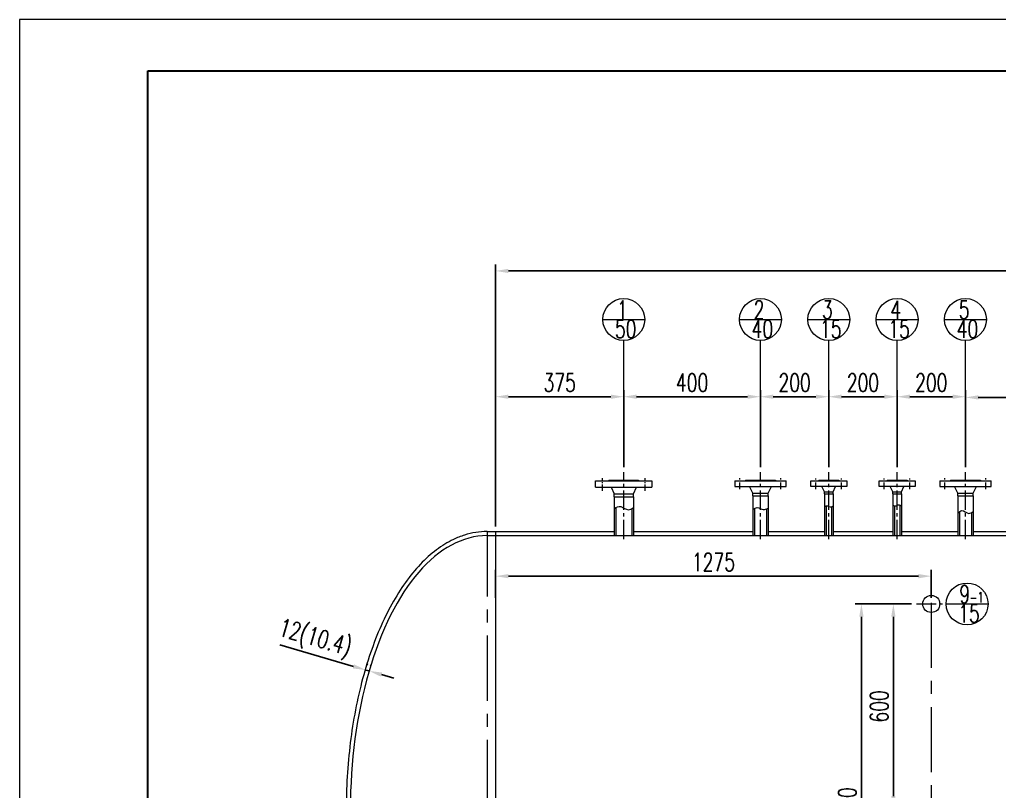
# Model space of a CAD drawing. Header units: millimetres. Extents: x 35105 to 422189, y -71206 to 1224.
# Drawn here: x 401926 to 404793, y -64555 to -62296 of the extents above; entities that cross this region are included whole.
import ezdxf
from ezdxf.enums import TextEntityAlignment as Align

# ---------------------------------------------------------------- set-up
doc = ezdxf.new("R2010")
doc.units = ezdxf.units.MM
doc.linetypes.add('CENTER2', pattern=[28.575, 19.05, -3.175, 3.175, -3.175])
doc.linetypes.add('CENTERX2', pattern=[101.6, 63.5, -12.7, 12.7, -12.7])
doc.layers.get('0').update_dxf_attribs({"lineweight": 18})
doc.layers.get('Defpoints').update_dxf_attribs({"lineweight": 18})
doc.layers.add('BORDER', color=7, linetype='Continuous')
for name, color, linetype, lineweight in [('短点划线', 1, 'CENTER2', 13), ('细实线', 1, 'Continuous', 13), ('长点划线', 1, 'CENTERX2', 13)]:
    doc.layers.add(name, color=color, linetype=linetype, lineweight=lineweight)
doc.styles.add('HZ0', font='TXT.shx', dxfattribs={"width": 0.7, "bigfont": 'gbcbig.shx'})
doc.dimstyles.new('15倍$0', dxfattribs={"dimscale": 15, "dimtxt": 3.5, "dimasz": 2.5, "dimexe": 1.25, "dimexo": 1, "dimgap": 1, "dimtad": 1, "dimdec": 1, "dimdsep": 46, "dimtxsty": 'HZ0', "dimcen": 0, "dimclrd": 1, "dimclre": 1, "dimclrt": 1, "dimadec": 0, "dimazin": 0, "dimtfac": 1, "dimtdec": 1, "dimtmove": 2, "dimatfit": 3, "dimfxl": 1, "dimtfill": 1, "dimarcsym": 0})

# ---------------------------------------------------------------- blocks, each defined once
blk = doc.blocks.new('*D102')
at = {"color": 1, "linetype": 'Continuous', "lineweight": -2, "ltscale": 3, "transparency": 16777216}
for p, q in [((404535.5, -64006.5), (404464, -64006.5)), ((404482.8, -64044), (404482.8, -64569)), ((404535.5, -64606.5), (404464, -64606.5))]:
    blk.add_line(p, q, dxfattribs=at)
at = {"color": 1, "ltscale": 3, "transparency": 16777216}
for points in [[(404476.5, -64044), (404489, -64044), (404482.8, -64006.5)], [(404476.5, -64569), (404489, -64569), (404482.8, -64606.5)]]:
    blk.add_solid(points, dxfattribs=at)
at = {"layer": 'Defpoints', "color": 0, "ltscale": 3, "transparency": 16777216}
for p in [(404550.5, -64006.5), (404482.8, -64606.5), (404550.5, -64606.5)]:
    blk.add_point(p, dxfattribs=at)
at = {"color": 1, "ltscale": 3, "transparency": 16777216, "insert": (404441.5, -64306.5), "char_height": 52.5, "attachment_point": 5, "rotation": 90, "style": 'HZ0', "bg_fill": 3, "box_fill_scale": 1.1, "bg_fill_color": 256, "bg_fill_true_color": 13158600, "bg_fill_transparency": 437}
blk.add_mtext('600', dxfattribs=at)
blk = doc.blocks.new('*D103')
at = {"color": 1, "linetype": 'Continuous', "lineweight": -2, "ltscale": 3, "transparency": 16777216}
for p, q in [((404535.5, -64006.5), (404370.5, -64006.5)), ((404389.3, -64044), (404389.3, -65169)), ((404535.5, -65206.5), (404370.5, -65206.5))]:
    blk.add_line(p, q, dxfattribs=at)
at = {"color": 1, "ltscale": 3, "transparency": 16777216}
for points in [[(404383, -64044), (404395.5, -64044), (404389.3, -64006.5)], [(404383, -65169), (404395.5, -65169), (404389.3, -65206.5)]]:
    blk.add_solid(points, dxfattribs=at)
at = {"layer": 'Defpoints', "color": 0, "ltscale": 3, "transparency": 16777216}
for p in [(404550.5, -64006.5), (404389.3, -65206.5), (404550.5, -65206.5)]:
    blk.add_point(p, dxfattribs=at)
at = {"color": 1, "ltscale": 3, "transparency": 16777216, "insert": (404348, -64606.5), "char_height": 52.5, "attachment_point": 5, "rotation": 90, "style": 'HZ0', "bg_fill": 3, "box_fill_scale": 1.1, "bg_fill_color": 256, "bg_fill_true_color": 13158600, "bg_fill_transparency": 527}
blk.add_mtext('1200', dxfattribs=at)
blk = doc.blocks.new('*D105')
at = {"layer": 'Defpoints', "color": 0, "ltscale": 3, "transparency": 16777216}
for p in [(403693.8, -63399.9), (403693.8, -63620.8), (403318.8, -63794.5)]:
    blk.add_point(p, dxfattribs=at)
at = {"layer": '细实线', "color": 1, "linetype": 'Continuous', "lineweight": -2, "ltscale": 3, "transparency": 16777216}
for p, q in [((403318.8, -63779.5), (403318.8, -63381.1)), ((403693.8, -63605.8), (403693.8, -63381.1)), ((403356.3, -63399.9), (403656.3, -63399.9))]:
    blk.add_line(p, q, dxfattribs=at)
at = {"layer": '细实线', "color": 1, "ltscale": 3, "transparency": 16777216}
for points in [[(403356.3, -63393.6), (403356.3, -63406.1), (403318.8, -63399.9)], [(403656.3, -63393.6), (403656.3, -63406.1), (403693.8, -63399.9)]]:
    blk.add_solid(points, dxfattribs=at)
at = {"layer": '细实线', "color": 1, "ltscale": 3, "transparency": 16777216, "insert": (403506.3, -63358.6), "char_height": 52.5, "attachment_point": 5, "style": 'HZ0', "bg_fill": 3, "box_fill_scale": 1.1, "bg_fill_color": 256, "bg_fill_true_color": 13158600, "bg_fill_transparency": 2707}
blk.add_mtext('375', dxfattribs=at)
blk = doc.blocks.new('*D106')
at = {"layer": 'Defpoints', "color": 0, "ltscale": 3, "transparency": 16777216}
for p in [(404093.8, -63399.9), (403693.8, -63620.8), (404093.8, -63620.8)]:
    blk.add_point(p, dxfattribs=at)
at = {"layer": '细实线', "color": 1, "linetype": 'Continuous', "lineweight": -2, "ltscale": 3, "transparency": 16777216}
for p, q in [((403693.8, -63605.8), (403693.8, -63381.1)), ((404093.8, -63605.8), (404093.8, -63381.1)), ((403731.3, -63399.9), (404056.3, -63399.9))]:
    blk.add_line(p, q, dxfattribs=at)
at = {"layer": '细实线', "color": 1, "ltscale": 3, "transparency": 16777216}
for points in [[(403731.3, -63393.6), (403731.3, -63406.1), (403693.8, -63399.9)], [(404056.3, -63393.6), (404056.3, -63406.1), (404093.8, -63399.9)]]:
    blk.add_solid(points, dxfattribs=at)
at = {"layer": '细实线', "color": 1, "ltscale": 3, "transparency": 16777216, "insert": (403893.8, -63358.6), "char_height": 52.5, "attachment_point": 5, "style": 'HZ0', "bg_fill": 3, "box_fill_scale": 1.1, "bg_fill_color": 256, "bg_fill_true_color": 13158600, "bg_fill_transparency": 3402}
blk.add_mtext('400', dxfattribs=at)
blk = doc.blocks.new('*D107')
at = {"layer": 'Defpoints', "color": 0, "ltscale": 3, "transparency": 16777216}
for p in [(404293.8, -63399.9), (404093.8, -63620.8), (404293.8, -63620.8)]:
    blk.add_point(p, dxfattribs=at)
at = {"layer": '细实线', "color": 1, "linetype": 'Continuous', "lineweight": -2, "ltscale": 3, "transparency": 16777216}
for p, q in [((404093.8, -63605.8), (404093.8, -63381.1)), ((404293.8, -63605.8), (404293.8, -63381.1)), ((404131.3, -63399.9), (404256.3, -63399.9))]:
    blk.add_line(p, q, dxfattribs=at)
at = {"layer": '细实线', "color": 1, "ltscale": 3, "transparency": 16777216}
for points in [[(404131.3, -63393.6), (404131.3, -63406.1), (404093.8, -63399.9)], [(404256.3, -63393.6), (404256.3, -63406.1), (404293.8, -63399.9)]]:
    blk.add_solid(points, dxfattribs=at)
at = {"layer": '细实线', "color": 1, "ltscale": 3, "transparency": 16777216, "insert": (404193.8, -63358.6), "char_height": 52.5, "attachment_point": 5, "style": 'HZ0', "bg_fill": 3, "box_fill_scale": 1.1, "bg_fill_color": 256, "bg_fill_true_color": 13158600, "bg_fill_transparency": 3532}
blk.add_mtext('200', dxfattribs=at)
blk = doc.blocks.new('*D108')
at = {"layer": 'Defpoints', "color": 0, "ltscale": 3, "transparency": 16777216}
for p in [(404493.8, -63399.9), (404293.8, -63620.8), (404493.8, -63620.8)]:
    blk.add_point(p, dxfattribs=at)
at = {"layer": '细实线', "color": 1, "linetype": 'Continuous', "lineweight": -2, "ltscale": 3, "transparency": 16777216}
for p, q in [((404293.8, -63605.8), (404293.8, -63381.1)), ((404493.8, -63605.8), (404493.8, -63381.1)), ((404331.3, -63399.9), (404456.3, -63399.9))]:
    blk.add_line(p, q, dxfattribs=at)
at = {"layer": '细实线', "color": 1, "ltscale": 3, "transparency": 16777216}
for points in [[(404331.3, -63393.6), (404331.3, -63406.1), (404293.8, -63399.9)], [(404456.3, -63393.6), (404456.3, -63406.1), (404493.8, -63399.9)]]:
    blk.add_solid(points, dxfattribs=at)
at = {"layer": '细实线', "color": 1, "ltscale": 3, "transparency": 16777216, "insert": (404393.8, -63358.6), "char_height": 52.5, "attachment_point": 5, "style": 'HZ0', "bg_fill": 3, "box_fill_scale": 1.1, "bg_fill_color": 256, "bg_fill_true_color": 13158600, "bg_fill_transparency": 3402}
blk.add_mtext('200', dxfattribs=at)
blk = doc.blocks.new('*D109')
at = {"layer": 'Defpoints', "color": 0, "ltscale": 3, "transparency": 16777216}
for p in [(404693.8, -63399.9), (404493.8, -63620.8), (404693.8, -63620.8)]:
    blk.add_point(p, dxfattribs=at)
at = {"layer": '细实线', "color": 1, "linetype": 'Continuous', "lineweight": -2, "ltscale": 3, "transparency": 16777216}
for p, q in [((404493.8, -63605.8), (404493.8, -63381.1)), ((404693.8, -63605.8), (404693.8, -63381.1)), ((404531.3, -63399.9), (404656.3, -63399.9))]:
    blk.add_line(p, q, dxfattribs=at)
at = {"layer": '细实线', "color": 1, "ltscale": 3, "transparency": 16777216}
for points in [[(404531.3, -63393.6), (404531.3, -63406.1), (404493.8, -63399.9)], [(404656.3, -63393.6), (404656.3, -63406.1), (404693.8, -63399.9)]]:
    blk.add_solid(points, dxfattribs=at)
at = {"layer": '细实线', "color": 1, "ltscale": 3, "transparency": 16777216, "insert": (404593.8, -63358.6), "char_height": 52.5, "attachment_point": 5, "style": 'HZ0', "bg_fill": 3, "box_fill_scale": 1.1, "bg_fill_color": 256, "bg_fill_true_color": 13158600, "bg_fill_transparency": 3532}
blk.add_mtext('200', dxfattribs=at)
blk = doc.blocks.new('*D110')
at = {"layer": 'Defpoints', "color": 0, "ltscale": 3, "transparency": 16777216}
for p in [(405593.8, -63401.9), (405593.8, -63440.7), (404693.8, -63620.8)]:
    blk.add_point(p, dxfattribs=at)
at = {"layer": '细实线', "color": 1, "linetype": 'Continuous', "lineweight": -2, "ltscale": 3, "transparency": 16777216}
for p, q in [((404693.8, -63605.8), (404693.8, -63383.1)), ((405593.8, -63425.7), (405593.8, -63383.1)), ((404731.3, -63401.9), (405556.3, -63401.9))]:
    blk.add_line(p, q, dxfattribs=at)
at = {"layer": '细实线', "color": 1, "ltscale": 3, "transparency": 16777216}
for points in [[(404731.3, -63395.6), (404731.3, -63408.1), (404693.8, -63401.9)], [(405556.3, -63395.6), (405556.3, -63408.1), (405593.8, -63401.9)]]:
    blk.add_solid(points, dxfattribs=at)
at = {"layer": '细实线', "color": 1, "ltscale": 3, "transparency": 16777216, "insert": (405143.8, -63360.6), "char_height": 52.5, "attachment_point": 5, "style": 'HZ0', "bg_fill": 3, "box_fill_scale": 1.1, "bg_fill_color": 256, "bg_fill_true_color": 13158600, "bg_fill_transparency": 3402}
blk.add_mtext('900', dxfattribs=at)
blk = doc.blocks.new('*D121')
at = {"color": 1, "lineweight": -2, "ltscale": 3, "transparency": 16777216}
for p, q in [((403318.8, -63779.5), (403318.8, -63012.9)), ((407768.8, -63779.5), (407768.8, -63012.9)), ((403356.3, -63031.7), (407731.3, -63031.7))]:
    blk.add_line(p, q, dxfattribs=at)
at = {"color": 1, "ltscale": 3, "transparency": 16777216}
for points in [[(403356.3, -63025.4), (403356.3, -63037.9), (403318.8, -63031.7)], [(407731.3, -63025.4), (407731.3, -63037.9), (407768.8, -63031.7)]]:
    blk.add_solid(points, dxfattribs=at)
at = {"layer": 'Defpoints', "color": 0, "ltscale": 3, "transparency": 16777216}
for p in [(407768.8, -63031.7), (403318.8, -63794.5), (407768.8, -63794.5)]:
    blk.add_point(p, dxfattribs=at)
at = {"color": 1, "ltscale": 3, "transparency": 16777216, "insert": (405543.8, -62990.4), "char_height": 52.5, "attachment_point": 5, "style": 'HZ0', "bg_fill": 3, "box_fill_scale": 1.1, "bg_fill_color": 256, "bg_fill_true_color": 13158600, "bg_fill_transparency": 3547}
blk.add_mtext('4450', dxfattribs=at)
blk = doc.blocks.new('*D122')
at = {"color": 1, "lineweight": -2, "ltscale": 3, "transparency": 16777216}
for p, q in [((402902.9, -64189.3), (402687.6, -64126.4)), ((402943.1, -64185.5), (402944.2, -64181.9)), ((402952.7, -64188.3), (402953.8, -64184.7)), ((402948.5, -64202.7), (402938.9, -64199.9)), ((402984.5, -64213.2), (403020.5, -64223.7))]:
    blk.add_line(p, q, dxfattribs=at)
at = {"color": 1, "ltscale": 3, "transparency": 16777216}
for points in [[(402904.7, -64183.4), (402901.1, -64195.3), (402938.9, -64199.9)], [(402986.2, -64207.2), (402982.7, -64219.2), (402948.5, -64202.7)]]:
    blk.add_solid(points, dxfattribs=at)
at = {"layer": 'Defpoints', "color": 0, "ltscale": 3, "transparency": 16777216}
for p in [(402938.9, -64199.9), (402938.9, -64199.9), (402948.5, -64202.7)]:
    blk.add_point(p, dxfattribs=at)
at = {"color": 1, "ltscale": 3, "transparency": 16777216, "insert": (402789.3, -64111.3), "char_height": 52.5, "attachment_point": 5, "rotation": 343.7007, "style": 'HZ0', "bg_fill": 3, "box_fill_scale": 1.1, "bg_fill_color": 256, "bg_fill_true_color": 13158600, "bg_fill_transparency": 3357}
blk.add_mtext('12(10.4)', dxfattribs=at)
blk = doc.blocks.new('*D167')
at = {"color": 1, "lineweight": -2, "ltscale": 3, "transparency": 16777216}
for p, q in [((403318.8, -63988.4), (403318.8, -63906.4)), ((404593.8, -63988.4), (404593.8, -63906.4)), ((404556.3, -63925.2), (403356.3, -63925.2))]:
    blk.add_line(p, q, dxfattribs=at)
at = {"color": 1, "ltscale": 3, "transparency": 16777216}
for points in [[(403356.3, -63918.9), (403356.3, -63931.4), (403318.8, -63925.2)], [(404556.3, -63918.9), (404556.3, -63931.4), (404593.8, -63925.2)]]:
    blk.add_solid(points, dxfattribs=at)
at = {"layer": 'Defpoints', "color": 0, "ltscale": 3, "transparency": 16777216}
for p in [(403318.8, -63925.2), (403318.8, -64003.4), (404593.8, -64003.4)]:
    blk.add_point(p, dxfattribs=at)
at = {"color": 1, "ltscale": 3, "transparency": 16777216, "insert": (403956.3, -63883.9), "char_height": 52.5, "attachment_point": 5, "style": 'HZ0', "bg_fill": 3, "box_fill_scale": 1.1, "bg_fill_color": 256, "bg_fill_true_color": 13158600, "bg_fill_transparency": 47}
blk.add_mtext('1275', dxfattribs=at)

msp = doc.modelspace()

# ---------------------------------------------------------------- linework, layer by layer
at = {"color": 4, "ltscale": 3}
for p, q in [((403632.45, -63173.79), (403755.1, -63173.79)), ((404032.45, -63173.79), (404155.1, -63173.79)), ((404232.45, -63173.79), (404355.1, -63173.79)), ((404432.45, -63173.79), (404555.1, -63173.79)), ((404632.45, -63173.79), (404755.1, -63173.79)), ((404637.08, -64006.55), (404759.72, -64006.55))]:
    msp.add_line(p, q, dxfattribs=at)
for p, q in [((403611.27, -63646.55), (403776.27, -63646.55)), ((403611.27, -63664.55), (403611.27, -63646.55)), ((403650.27, -63644.55), (403650.27, -63646.55)), ((403650.27, -63644.55), (403737.27, -63644.55)), ((403737.27, -63644.55), (403737.27, -63646.55)), ((403776.27, -63646.55), (403776.27, -63664.55)), ((404018.77, -63646.55), (404018.77, -63662.55)), ((404018.77, -63646.55), (404168.77, -63646.55)), ((404049.77, -63644.55), (404137.77, -63644.55)), ((404049.77, -63644.55), (404049.77, -63646.55)), ((404137.77, -63644.55), (404137.77, -63646.55)), ((404168.77, -63662.55), (404168.77, -63646.55)), ((404241.27, -63646.55), (404346.27, -63646.55)), ((404241.27, -63662.55), (404241.27, -63646.55)), ((404264.77, -63644.55), (404322.77, -63644.55)), ((404264.77, -63644.55), (404264.77, -63646.55)), ((404322.77, -63644.55), (404322.77, -63646.55)), ((404346.27, -63646.55), (404346.27, -63662.55)), ((404441.27, -63646.55), (404546.27, -63646.55)), ((404441.27, -63662.55), (404441.27, -63646.55)), ((404464.77, -63644.55), (404522.77, -63644.55)), ((404464.77, -63644.55), (404464.77, -63646.55)), ((404522.77, -63644.55), (404522.77, -63646.55)), ((404546.27, -63646.55), (404546.27, -63662.55)), ((404618.77, -63646.55), (404618.77, -63662.55)), ((404618.77, -63646.55), (404768.77, -63646.55)), ((404649.77, -63644.55), (404737.77, -63644.55)), ((404649.77, -63644.55), (404649.77, -63646.55)), ((404737.77, -63644.55), (404737.77, -63646.55)), ((404768.77, -63662.55), (404768.77, -63646.55)), ((403611.27, -63664.55), (403776.27, -63664.55)), ((403656.77, -63664.55), (403665.27, -63684.55)), ((403722.27, -63684.55), (403730.77, -63664.55)), ((404018.77, -63662.55), (404168.77, -63662.55)), ((404071.27, -63682.55), (404061.77, -63662.55)), ((404116.27, -63682.55), (404125.77, -63662.55)), ((404346.27, -63662.55), (404241.27, -63662.55)), ((404281.27, -63678.55), (404273.77, -63662.55)), ((404281.27, -63678.55), (404306.27, -63678.55)), ((404281.27, -63684.55), (404281.27, -63678.55)), ((404306.27, -63678.55), (404313.77, -63662.55)), ((404306.27, -63684.55), (404306.27, -63678.55)), ((404546.27, -63662.55), (404441.27, -63662.55)), ((404481.27, -63678.55), (404473.77, -63662.55)), ((404481.27, -63678.55), (404506.27, -63678.55)), ((404481.27, -63684.55), (404481.27, -63678.55)), ((404506.27, -63678.55), (404513.77, -63662.55)), ((404506.27, -63684.55), (404506.27, -63678.55)), ((404618.77, -63662.55), (404768.77, -63662.55)), ((404671.27, -63682.55), (404661.77, -63662.55)), ((404716.27, -63682.55), (404725.77, -63662.55)), ((403665.27, -63692.55), (403665.27, -63684.55)), ((403665.27, -63684.55), (403722.27, -63684.55)), ((403665.27, -63692.55), (403722.27, -63692.55)), ((403722.27, -63692.55), (403722.27, -63684.55)), ((404071.27, -63682.55), (404116.27, -63682.55)), ((404071.27, -63689.55), (404071.27, -63682.55)), ((404071.27, -63689.55), (404116.27, -63689.55)), ((404116.27, -63689.55), (404116.27, -63682.55)), ((404281.27, -63684.55), (404306.27, -63684.55)), ((404481.27, -63684.55), (404506.27, -63684.55)), ((404671.27, -63682.55), (404716.27, -63682.55)), ((404671.27, -63689.55), (404671.27, -63682.55)), ((404671.27, -63689.55), (404716.27, -63689.55)), ((404716.27, -63689.55), (404716.27, -63682.55))]:
    msp.add_line(p, q)
at = {"ltscale": 3}
for p, q in [((403665.27, -63692.55), (403665.27, -63806.55)), ((403722.27, -63692.55), (403722.27, -63806.55)), ((404071.27, -63689.55), (404071.27, -63806.55)), ((404116.27, -63689.55), (404116.27, -63806.55)), ((404281.27, -63684.55), (404281.27, -63806.55)), ((404306.27, -63684.55), (404306.27, -63806.55)), ((404481.27, -63684.55), (404481.27, -63806.55)), ((404506.27, -63684.55), (404506.27, -63806.55)), ((404671.27, -63689.55), (404671.27, -63806.55)), ((404716.27, -63689.55), (404716.27, -63806.55)), ((403670.27, -63724.52), (403670.27, -63806.55)), ((403717.27, -63727.36), (403717.27, -63806.55)), ((404076.27, -63726.77), (404076.27, -63806.55)), ((404111.27, -63728.24), (404111.27, -63806.55)), ((404286.27, -63719.49), (404286.27, -63806.55)), ((404301.27, -63722.11), (404301.27, -63806.55)), ((404486.27, -63719.47), (404486.27, -63806.55)), ((404501.27, -63716.67), (404501.27, -63806.55)), ((404676.27, -63736.59), (404676.27, -63806.55)), ((404711.27, -63738.85), (404711.27, -63806.55)), ((403293.77, -63794.55), (403665.27, -63794.55)), ((403318.77, -63794.55), (403318.77, -65418.55)), ((403722.27, -63794.55), (404071.27, -63794.55)), ((404116.27, -63794.55), (404281.27, -63794.55)), ((404306.27, -63794.55), (404481.27, -63794.55)), ((404506.27, -63794.55), (404671.27, -63794.55)), ((404716.27, -63794.55), (405328.77, -63794.55)), ((403293.77, -63806.55), (405328.77, -63806.55))]:
    msp.add_line(p, q, dxfattribs=at)
at = {"color": 4, "ltscale": 3}
for centre in [(403693.77, -63173.79), (404093.77, -63173.79), (404293.77, -63173.79), (404493.77, -63173.79), (404693.77, -63173.79), (404698.4, -64006.55)]:
    msp.add_circle(centre, 61.32, dxfattribs=at)
at = {"ltscale": 3}
msp.add_circle((404593.77, -64006.55), 25, dxfattribs=at)
msp.add_ellipse((403293.77, -64606.55), major_axis=(0, 800), ratio=0.5, start_param=0, end_param=3.1415927, dxfattribs=at)
msp.add_open_spline([(403293.77, -63794.55), (403282.7, -63794.55), (403271.62, -63795.42), (403249.58, -63798.88), (403238.6, -63801.47), (403216.85, -63808.35), (403206.07, -63812.63), (403178.45, -63825.86), (403161.81, -63836.08), (403129.47, -63860.43), (403113.76, -63874.56), (403083.45, -63906.5), (403068.85, -63924.31), (403040.96, -63963.29), (403027.66, -63984.47), (403002.53, -64029.89), (402990.69, -64054.13), (402968.66, -64105.29), (402958.46, -64132.22), (402939.83, -64188.34), (402931.4, -64217.55), (402916.43, -64277.79), (402909.89, -64308.83), (402898.81, -64372.26), (402894.26, -64404.66), (402887.22, -64470.33), (402884.72, -64503.59), (402881.83, -64570.48), (402881.43, -64604.1), (402882.72, -64671.18), (402884.42, -64704.65), (402889.88, -64770.9), (402893.65, -64803.69), (402903.21, -64868.09), (402909, -64899.71), (402922.5, -64961.29), (402930.22, -64991.24), (402947.48, -65049.05), (402957.02, -65076.89), (402977.79, -65130.05), (402989.01, -65155.36), (403001.82, -65180.83), (403002.64, -65182.44), (403003.46, -65184.05)], degree=3, knots=[0, 0, 0, 0, 0.0783611, 0.0783611, 0.1567223, 0.1567223, 0.2350834, 0.2350834, 0.3600198, 0.3600198, 0.4849562, 0.4849562, 0.6098925, 0.6098925, 0.7348289, 0.7348289, 0.8597653, 0.8597653, 0.9847017, 0.9847017, 1.109638, 1.109638, 1.2345744, 1.2345744, 1.3595108, 1.3595108, 1.4844472, 1.4844472, 1.6093836, 1.6093836, 1.7343199, 1.7343199, 1.8592563, 1.8592563, 1.9841927, 1.9841927, 2.1091291, 2.1091291, 2.2340655, 2.2340655, 2.3590018, 2.3590018, 2.3674849, 2.3674849, 2.3674849, 2.3674849], dxfattribs=at)
at = {"layer": 'BORDER', "linetype": 'Continuous', "lineweight": 30, "ltscale": 5}
msp.add_lwpolyline([(402300.81, -62445.86), (414375.81, -62445.86), (414375.81, -71055.86), (402300.81, -71055.86)], close=True, dxfattribs=at)
at = {"layer": '短点划线', "ltscale": 3}
for p, q in [((403693.77, -63816.98), (403693.77, -63620.76)), ((404093.77, -63816.98), (404093.77, -63620.76)), ((404293.77, -63816.98), (404293.77, -63620.76)), ((404493.77, -63816.98), (404493.77, -63620.76)), ((404693.77, -63816.98), (404693.77, -63620.76)), ((404550.47, -64006.55), (404637.08, -64006.55))]:
    msp.add_line(p, q, dxfattribs=at)
at = {"layer": '短点划线'}
for p, q in [((403631.27, -63675.64), (403631.27, -63638.59)), ((403756.27, -63675.64), (403756.27, -63638.59)), ((404033.84, -63670.5), (404033.84, -63638.65)), ((404153.71, -63670.5), (404153.71, -63638.65)), ((404256.27, -63670.34), (404256.27, -63638.79)), ((404331.27, -63670.34), (404331.27, -63638.79)), ((404456.27, -63670.34), (404456.27, -63638.79)), ((404531.27, -63670.34), (404531.27, -63638.79)), ((404633.84, -63670.5), (404633.84, -63638.65)), ((404753.71, -63670.5), (404753.71, -63638.65))]:
    msp.add_line(p, q, dxfattribs=at)
at = {"layer": '细实线'}
msp.add_lwpolyline([(401925.81, -71205.86), (414525.81, -71205.86), (414525.81, -62295.86), (401925.81, -62295.86)], close=True, dxfattribs=at)
at = {"layer": '细实线', "ltscale": 3}
for points in [[(403665.27, -63726.82), (403685.33, -63721.71), (403707.11, -63730.66), (403722.27, -63724.24)], [(404071.27, -63729.78), (404084.69, -63724.29), (404101.88, -63730.02), (404116.27, -63725.96)], [(404281.27, -63721.64), (404290.96, -63719.25), (404297.51, -63722.37), (404306.27, -63719.77)], [(404481.27, -63717.71), (404489.98, -63719.57), (404498.13, -63716.27), (404506.27, -63719.26)], [(404671.27, -63741.51), (404683.34, -63733.11), (404703.65, -63741.27), (404716.27, -63735.44)]]:
    msp.add_spline(points, degree=3, dxfattribs=at)
at = {"layer": '长点划线', "ltscale": 3}
for p, q in [((403293.77, -63794.55), (403293.77, -65418.55)), ((404593.77, -64003.4), (404593.77, -65209.7))]:
    msp.add_line(p, q, dxfattribs=at)

# ---------------------------------------------------------------- texts
at = {"color": 4, "lineweight": 25, "style": 'HZ0', "width": 0.7}
for s, p in [('1', (403689.79, -63171.5)), ('2', (404089.79, -63171.5)), ('3', (404289.79, -63171.5)), ('4', (404489.79, -63171.5)), ('5', (404689.79, -63171.5))]:
    msp.add_text(s, height=52.5, dxfattribs=at).set_placement(p, align=Align.CENTER)
for s, height, p in [('50', 52.5, (403668.04, -63227.81)), ('40', 52.5, (404068.04, -63227.81)), ('15', 52.5, (404268.04, -63227.81)), ('15', 52.5, (404468.04, -63227.81)), ('40', 52.5, (404668.04, -63227.81)), ('9', 52.5, (404675.77, -64004.26)), ('-1', 30, (404705.55, -64002.35)), ('15', 52.5, (404672.67, -64060.56))]:
    msp.add_text(s, height=height, dxfattribs=at).set_placement(p)

# ---------------------------------------------------------------- next in the draw order: dimensions: what is measured, and where the dimension line sits
at = {"ltscale": 3}
dim = msp.add_linear_dim(base=(404482.78, -64606.55), p1=(404550.47, -64006.55), p2=(404550.47, -64606.55), angle=90, dimstyle='15倍$0', override={"dimfxl": 2, "dimtfill": 1, "dimarcsym": 1}, dxfattribs=at)
dim.commit()
dim.dimension.update_dxf_attribs({"geometry": '*D102', "text_midpoint": (404441.53, -64306.55)})
dim = msp.add_aligned_dim(p1=(402948.49, -64202.68), p2=(402938.89, -64199.87), distance=0, text='12(10.4)', dimstyle='15倍$0', override={"dimtmove": 0}, dxfattribs=at)
dim.commit()
dim.dimension.update_dxf_attribs({"geometry": '*D122', "text_midpoint": (402789.33, -64111.34)})
at = {"layer": '细实线', "ltscale": 3}
dim = msp.add_linear_dim(base=(403693.77, -63399.89), p1=(403318.77, -63794.55), p2=(403693.77, -63620.76), dimstyle='15倍$0', override={"dimfxl": 2, "dimtfill": 1, "dimarcsym": 1}, dxfattribs=at)
dim.commit()
dim.dimension.update_dxf_attribs({"geometry": '*D105', "text_midpoint": (403506.27, -63358.64)})

# ---------------------------------------------------------------- next in the draw order: dimensions: what is measured, and where the dimension line sits
at = {"ltscale": 3}
dim = msp.add_linear_dim(base=(404389.29, -65206.55), p1=(404550.47, -64006.55), p2=(404550.47, -65206.55), angle=90, dimstyle='15倍$0', override={"dimfxl": 2, "dimtfill": 1, "dimarcsym": 1}, dxfattribs=at)
dim.commit()
dim.dimension.update_dxf_attribs({"geometry": '*D103', "text_midpoint": (404348.04, -64606.55)})
at = {"layer": '细实线', "ltscale": 3}
dim = msp.add_linear_dim(base=(404093.77, -63399.89), p1=(403693.77, -63620.76), p2=(404093.77, -63620.76), dimstyle='15倍$0', override={"dimtmove": 1, "dimfxl": 2, "dimtfill": 1, "dimarcsym": 1}, dxfattribs=at)
dim.commit()
dim.dimension.update_dxf_attribs({"geometry": '*D106', "text_midpoint": (403893.77, -63358.64)})

# ---------------------------------------------------------------- next in the draw order: linework, layer by layer
at = {"color": 4, "ltscale": 3}
msp.add_line((403693.77, -63383.14), (403693.77, -63235.11), dxfattribs=at)

# ---------------------------------------------------------------- next in the draw order: dimensions: what is measured, and where the dimension line sits
at = {"ltscale": 3}
dim = msp.add_linear_dim(base=(403318.77, -63925.18), p1=(404593.77, -64003.4), p2=(403318.77, -64003.4), dimstyle='15倍$0', override={"dimtmove": 0}, dxfattribs=at)
dim.commit()
dim.dimension.update_dxf_attribs({"geometry": '*D167', "text_midpoint": (403956.27, -63883.93)})
at = {"layer": '细实线', "ltscale": 3}
dim = msp.add_linear_dim(base=(404293.77, -63399.89), p1=(404093.77, -63620.76), p2=(404293.77, -63620.76), dimstyle='15倍$0', override={"dimtmove": 1, "dimfxl": 2, "dimtfill": 1, "dimarcsym": 1}, dxfattribs=at)
dim.commit()
dim.dimension.update_dxf_attribs({"geometry": '*D107', "text_midpoint": (404193.77, -63358.64)})

# ---------------------------------------------------------------- next in the draw order: linework, layer by layer
at = {"color": 4, "ltscale": 3}
msp.add_line((404093.77, -63383.14), (404093.77, -63235.11), dxfattribs=at)

# ---------------------------------------------------------------- next in the draw order: dimensions: what is measured, and where the dimension line sits
at = {"layer": '细实线', "ltscale": 3}
dim = msp.add_linear_dim(base=(404493.77, -63399.89), p1=(404293.77, -63620.76), p2=(404493.77, -63620.76), dimstyle='15倍$0', override={"dimtmove": 1, "dimfxl": 2, "dimtfill": 1, "dimarcsym": 1}, dxfattribs=at)
dim.commit()
dim.dimension.update_dxf_attribs({"geometry": '*D108', "text_midpoint": (404393.77, -63358.64)})

# ---------------------------------------------------------------- next in the draw order: linework, layer by layer
at = {"color": 4, "ltscale": 3}
msp.add_line((404293.77, -63383.14), (404293.77, -63235.11), dxfattribs=at)

# ---------------------------------------------------------------- next in the draw order: dimensions: what is measured, and where the dimension line sits
at = {"layer": '细实线', "ltscale": 3}
dim = msp.add_linear_dim(base=(404693.77, -63399.89), p1=(404493.77, -63620.76), p2=(404693.77, -63620.76), dimstyle='15倍$0', override={"dimtmove": 1, "dimfxl": 2, "dimtfill": 1, "dimarcsym": 1}, dxfattribs=at)
dim.commit()
dim.dimension.update_dxf_attribs({"geometry": '*D109', "text_midpoint": (404593.77, -63358.64)})

# ---------------------------------------------------------------- next in the draw order: linework, layer by layer
at = {"color": 4, "ltscale": 3}
msp.add_line((404493.77, -63383.14), (404493.77, -63235.11), dxfattribs=at)

# ---------------------------------------------------------------- next in the draw order: dimensions: what is measured, and where the dimension line sits
at = {"layer": '细实线', "ltscale": 3}
dim = msp.add_linear_dim(base=(405593.77, -63401.89), p1=(404693.77, -63620.76), p2=(405593.77, -63440.66), dimstyle='15倍$0', override={"dimtmove": 1, "dimfxl": 2, "dimtfill": 1, "dimarcsym": 1}, dxfattribs=at)
dim.commit()
dim.dimension.update_dxf_attribs({"geometry": '*D110', "text_midpoint": (405143.77, -63360.64)})

# ---------------------------------------------------------------- next in the draw order: linework, layer by layer
at = {"color": 4, "ltscale": 3}
msp.add_line((404693.77, -63383.14), (404693.77, -63235.11), dxfattribs=at)

# ---------------------------------------------------------------- next in the draw order: dimensions: what is measured, and where the dimension line sits
at = {"ltscale": 3}
dim = msp.add_linear_dim(base=(407768.77, -63031.69), p1=(403318.77, -63794.55), p2=(407768.77, -63794.55), dimstyle='15倍$0', override={"dimtmove": 0}, dxfattribs=at)
dim.commit()
dim.dimension.update_dxf_attribs({"geometry": '*D121', "text_midpoint": (405543.77, -62990.44)})

doc.saveas('drawing.dxf')
